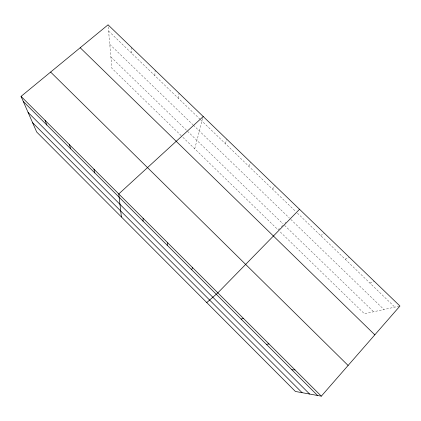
<?xml version="1.0" encoding="UTF-8"?>
<svg xmlns="http://www.w3.org/2000/svg" width="421" height="421" viewBox="0 0 421 421"><rect width="100%" height="100%" fill="white"/><g stroke="black" fill="none" stroke-linecap="round" stroke-linejoin="round"><path stroke-width="0.32" stroke-dasharray="2.1 1.58" d="M154.833 75.622L155.149 70.207M178.304 98.267L179.067 93.246M194.707 148.792L203.238 116.533M225.277 143.572L226.945 139.367M248.764 166.227L250.895 162.438M272.492 189.113L275.092 185.75M279.423 228.45L278.023 229.782L181.651 136.099M281.286 226.677L282.68 225.351M284.954 223.188L285.843 222.335M320.681 235.597L324.249 233.102M345.146 259.194L349.219 257.157M369.87 283.044L374.448 281.465M399.313 306.167L364.407 313.756L279.412 231.134M108.602 31.028L200.159 119.348M200.628 119.796L295.521 211.326M297.394 213.131L394.851 307.135M109.781 44.331L192.913 124.737M193.376 125.19L289.395 218.062M290.79 219.409L383.936 309.509M110.902 56.967L283.149 224.009M284.559 225.377L373.622 311.75M181.188 135.646L111.912 68.302L108.05 24.834M131.478 47.405L131.599 53.214"/><path stroke-width="0.63" d="M143.04 221.12L143.14 218.273M167.184 245.238L167.769 242.864M191.581 269.608L192.665 267.719M321.323 396.166L399.95 306.03L108.05 24.834L21.05 96.383L36.69 132.015L295.41 391.467L321.323 396.166L21.05 96.383M299.542 209.305L217.836 292.848L206.769 302.573M203.238 116.533L118.775 193.949L121.406 216.968M241.17 319.15L243.28 318.25M266.367 344.32L269.008 343.936M291.837 369.764L295.021 369.906M80.195 47.741L374.827 334.832M50.625 72.059L348.109 365.46M23.292 101.487L317.587 395.487M28.086 112.412L309.609 394.04M32.627 122.758L302.094 392.682M45.084 120.38L46.873 125.048M69.381 144.635L70.707 148.855M93.941 169.158L94.799 172.926"/></g></svg>
